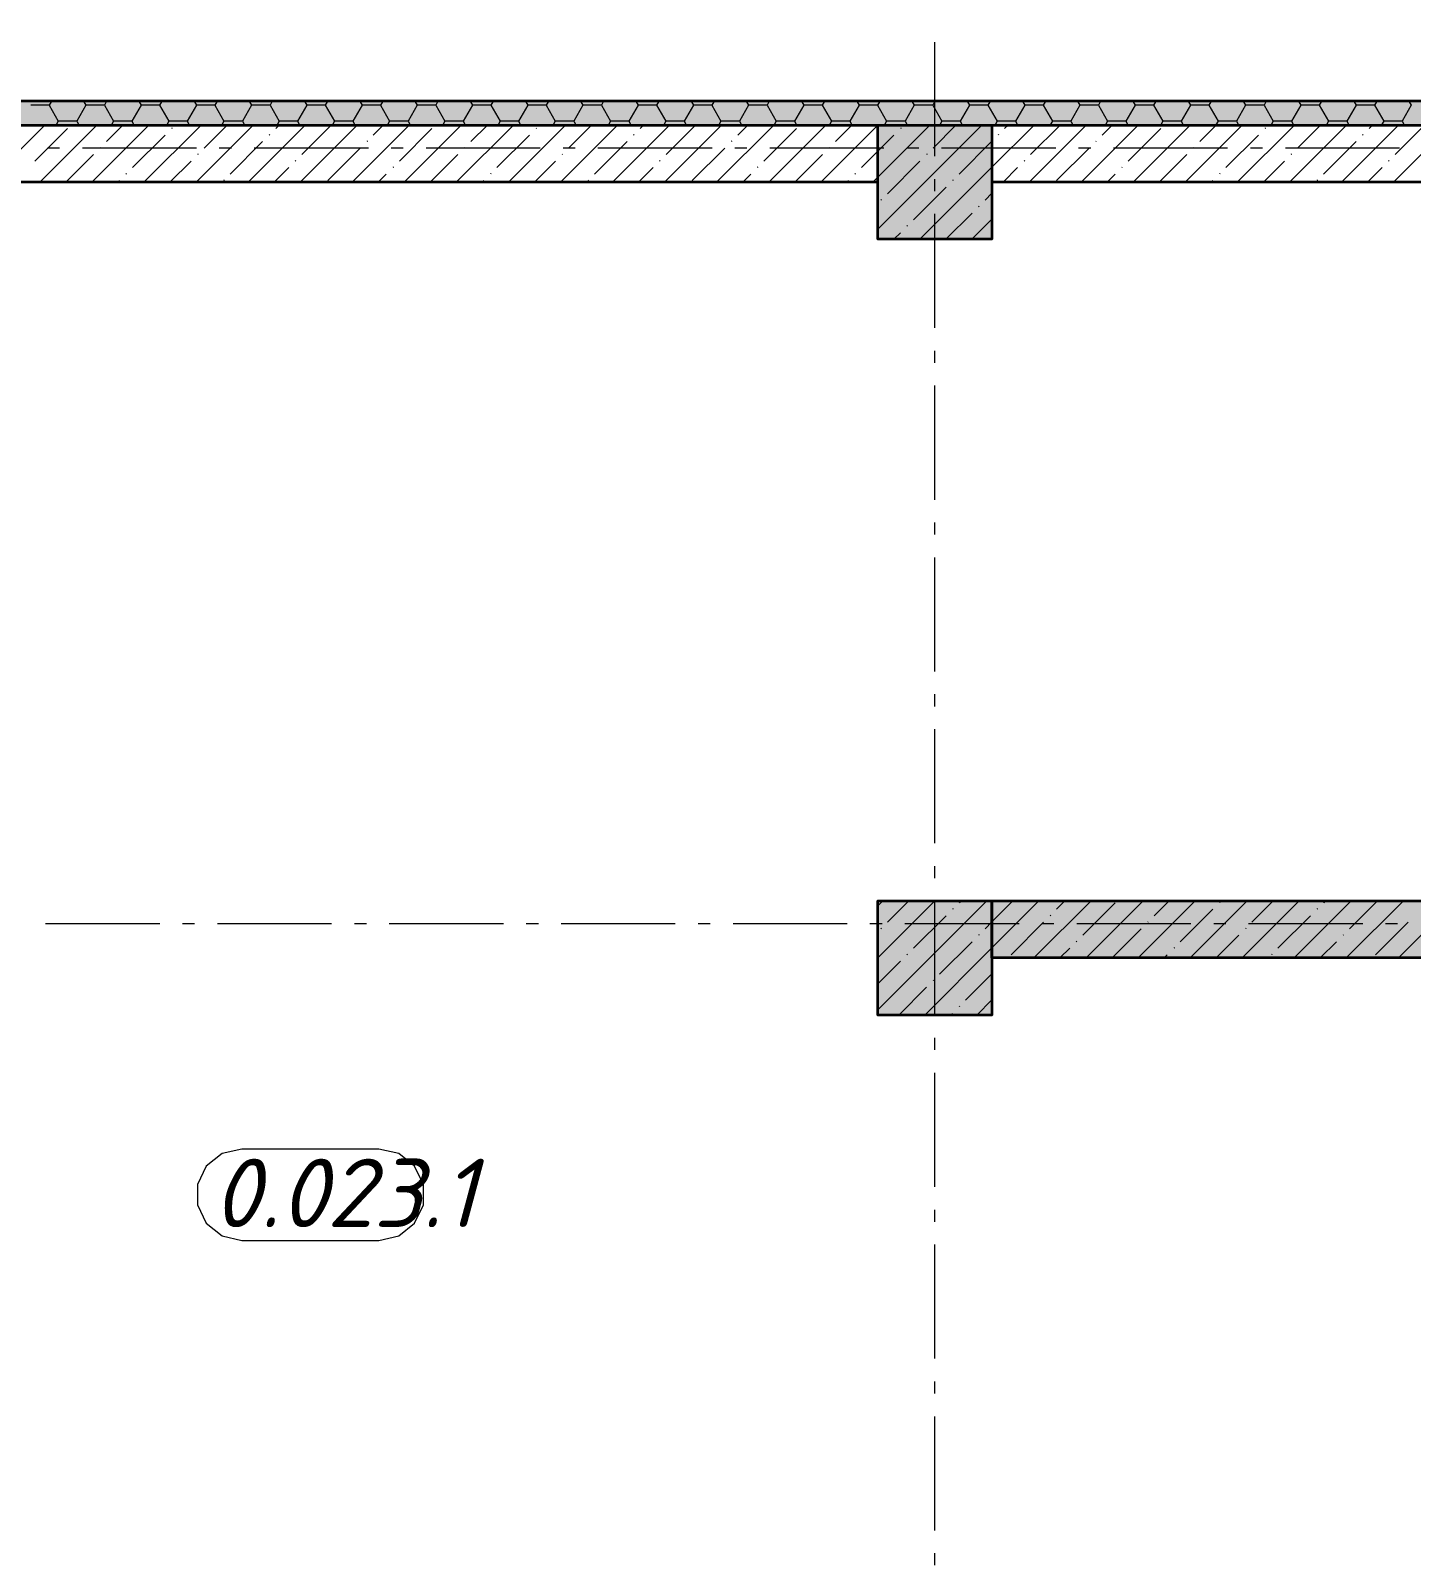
# Model space of a CAD drawing. Header units: millimetres. Extents: x -81576 to 1046824, y -248937 to 691537.
# Drawn here: x 130033 to 136082, y 540910 to 547636 of the extents above; entities that cross this region are included whole.
import ezdxf

# ---------------------------------------------------------------- set-up
doc = ezdxf.new("R2010")
doc.units = ezdxf.units.MM
doc.layers.add('PDF _Геометрия', color=7, linetype='Continuous', true_color=0x1d1d1d)
doc.layers.add('PDF _Сплошная заливка', color=7, linetype='Continuous', true_color=0xffffff)
doc.layers.add('PDF _Текст', color=7, linetype='Continuous')
doc.styles.add('PDF ISOCPEUR Italic', font='isocpeui.ttf')

msp = doc.modelspace()

# ---------------------------------------------------------------- hatches: boundary and pattern name
at = {"layer": 'PDF _Сплошная заливка', "true_color": 0x636466, "transparency": 33554559}
for points in [[(173342.5, 547223.5), (173342.5, 547323.5), (122496.5, 547323.5), (122496.5, 547223.5)], [(173334.5, 547323.5), (173334.5, 547331.5), (122596.5, 547331.5), (122596.5, 547323.5)], [(133744.5, 546721.5), (134244.5, 546721.5), (134244.5, 547221.5), (133744.5, 547221.5)], [(133744.5, 543321.5), (134244.5, 543321.5), (134244.5, 543821.5), (133744.5, 543821.5)], [(136744.5, 543571.5), (136744.5, 543821.5), (134244.5, 543821.5), (134244.5, 543571.5)]]:
    msp.add_hatch(color=251, dxfattribs=at).paths.add_polyline_path(points)

# ---------------------------------------------------------------- linework, layer by layer
at = {"layer": 'PDF _Геометрия', "color": 7, "lineweight": 9}
for points in [[(96492.5, 562848.6), (96492.5, 585473.6), (122496.5, 585473.6), (122496.5, 547331.5), (122496.5, 547221.5), (122494.5, 547221.5), (122494.5, 547223.5), (173334.5, 547223.5), (173444.5, 547223.5), (173444.5, 547221.5), (173442.5, 547221.5), (173442.5, 550136.5), (173442.5, 550246.5), (173444.5, 550246.5), (170404.5, 550246.5), (170396.5, 550246.5)], [(133994.5, 547085.8), (133994.5, 547585.8)], [(173342.5, 547223.5), (173342.5, 547221.5), (173334.5, 547221.5), (122494.5, 547221.5), (122494.5, 547323.5), (122496.5, 547323.5)], [(130159.4, 547121.5), (130106.5, 547121.5)], [(130759.4, 547121.5), (130259.4, 547121.5)], [(130912.4, 547121.5), (130859.4, 547121.5)], [(131512.4, 547121.5), (131012.4, 547121.5)], [(131665.3, 547121.5), (131612.4, 547121.5)], [(132265.3, 547121.5), (131765.3, 547121.5)], [(132418.2, 547121.5), (132365.3, 547121.5)], [(133018.2, 547121.5), (132518.2, 547121.5)], [(133171.1, 547121.5), (133118.2, 547121.5)], [(133771.1, 547121.5), (133271.1, 547121.5)], [(133924, 547121.5), (133871.1, 547121.5)], [(134524, 547121.5), (134024, 547121.5)], [(134676.9, 547121.5), (134624, 547121.5)], [(135276.9, 547121.5), (134776.9, 547121.5)], [(135429.9, 547121.5), (135377, 547121.5)], [(136029.9, 547121.5), (135529.9, 547121.5)], [(133994.5, 546932.9), (133994.5, 546985.8)], [(133994.5, 546332.9), (133994.5, 546832.9)], [(133994.5, 546180), (133994.5, 546232.9)], [(133994.5, 545580), (133994.5, 546080)], [(133994.5, 545427.1), (133994.5, 545480)], [(133994.5, 544827.1), (133994.5, 545327.1)], [(133994.5, 544674.2), (133994.5, 544727.1)], [(133994.5, 544074.2), (133994.5, 544574.2)], [(133994.5, 543921.3), (133994.5, 543974.2)], [(133994.5, 543321.3), (133994.5, 543821.3)], [(130598.3, 543721.5), (130098.3, 543721.5)], [(130751.2, 543721.5), (130698.3, 543721.5)], [(131351.2, 543721.5), (130851.2, 543721.5)], [(131504.2, 543721.5), (131451.2, 543721.5)], [(132104.2, 543721.5), (131604.2, 543721.5)], [(132257.1, 543721.5), (132204.2, 543721.5)], [(132857.1, 543721.5), (132357.1, 543721.5)], [(133010, 543721.5), (132957.1, 543721.5)], [(133610, 543721.5), (133110, 543721.5)], [(133762.9, 543721.5), (133710, 543721.5)], [(134362.9, 543721.5), (133862.9, 543721.5)], [(134515.8, 543721.5), (134462.9, 543721.5)], [(135115.8, 543721.5), (134615.8, 543721.5)], [(135268.7, 543721.5), (135215.8, 543721.5)], [(135868.7, 543721.5), (135368.7, 543721.5)], [(136021.7, 543721.5), (135968.7, 543721.5)], [(133994.5, 543168.3), (133994.5, 543221.3)], [(133994.5, 542568.3), (133994.5, 543068.3)], [(133994.5, 542415.4), (133994.5, 542468.3)], [(133994.5, 541815.4), (133994.5, 542315.4)], [(133994.5, 541662.5), (133994.5, 541715.4)], [(133994.5, 541062.5), (133994.5, 541562.5)], [(133994.5, 540909.6), (133994.5, 540962.5)]]:
    msp.add_lwpolyline(points, dxfattribs=at)
at = {"layer": 'PDF _Геометрия', "color": 7, "lineweight": 35}
for points in [[(124744.5, 546971.5), (124744.5, 547221.5), (119099.5, 547221.5), (108544.5, 547221.5), (104419.5, 547221.5), (103764.5, 547221.5), (103764.5, 546971.5), (104419.5, 546971.5), (108544.5, 546971.5), (119099.5, 546971.5), (124744.5, 546971.5), (122554.5, 546971.5), (122554.5, 547221.5), (173444.5, 547221.5), (173444.5, 550246.5), (170319.5, 550246.5), (170319.5, 550496.5), (173444.5, 550496.5), (173444.5, 556296.6), (170294.5, 556296.6)], [(133744.5, 546971.5), (128244.5, 546971.5)], [(140294.5, 546971.5), (134244.5, 546971.5)]]:
    msp.add_lwpolyline(points, dxfattribs=at)
at = {"layer": 'PDF _Геометрия', "color": 7, "lineweight": 13}
for points in [[(173334.5, 547323.5), (122596.5, 547323.5)], [(122604.5, 547331.5), (173334.5, 547331.5)]]:
    msp.add_lwpolyline(points, dxfattribs=at)
at = {"layer": 'PDF _Геометрия', "lineweight": 9}
for points in [[(130122.4, 547323.5), (130113.8, 547308.7)], [(130266.5, 547323.5), (130275.1, 547308.7)], [(130364.3, 547323.5), (130355.7, 547308.7)], [(130508.4, 547323.5), (130517, 547308.7)], [(130606.2, 547323.5), (130597.6, 547308.7)], [(130750.3, 547323.5), (130758.9, 547308.7)], [(130848.2, 547323.5), (130839.6, 547308.7)], [(130992.3, 547323.5), (131000.9, 547308.7)], [(131090.1, 547323.5), (131081.5, 547308.7)], [(131234.2, 547323.5), (131242.8, 547308.7)], [(131332, 547323.5), (131323.4, 547308.7)], [(131476.1, 547323.5), (131484.7, 547308.7)], [(131574, 547323.5), (131565.4, 547308.7)], [(131718.1, 547323.5), (131726.7, 547308.7)], [(131815.9, 547323.5), (131807.3, 547308.7)], [(131960, 547323.5), (131968.6, 547308.7)], [(132057.8, 547323.5), (132049.2, 547308.7)], [(132201.9, 547323.5), (132210.5, 547308.7)], [(132299.8, 547323.5), (132291.2, 547308.7)], [(132443.9, 547323.5), (132452.5, 547308.7)], [(132541.7, 547323.5), (132533.1, 547308.7)], [(132685.8, 547323.5), (132694.4, 547308.7)], [(132783.6, 547323.5), (132775.1, 547308.7)], [(132927.8, 547323.5), (132936.3, 547308.7)], [(133025.6, 547323.5), (133017, 547308.7)], [(133169.7, 547323.5), (133178.3, 547308.7)], [(133267.5, 547323.5), (133258.9, 547308.7)], [(133411.6, 547323.5), (133420.2, 547308.7)], [(133509.4, 547323.5), (133500.9, 547308.7)], [(133653.6, 547323.5), (133662.1, 547308.7)], [(133751.4, 547323.5), (133742.8, 547308.7)], [(133895.5, 547323.5), (133904.1, 547308.7)], [(133993.3, 547323.5), (133984.7, 547308.7)], [(134137.4, 547323.5), (134146, 547308.7)], [(134235.3, 547323.5), (134226.7, 547308.7)], [(134379.4, 547323.5), (134388, 547308.7)], [(134477.2, 547323.5), (134468.6, 547308.7)], [(134621.3, 547323.5), (134629.9, 547308.7)], [(134719.1, 547323.5), (134710.5, 547308.7)], [(134863.2, 547323.5), (134871.8, 547308.7)], [(134961.1, 547323.5), (134952.5, 547308.7)], [(135105.2, 547323.5), (135113.8, 547308.7)], [(135203, 547323.5), (135194.4, 547308.7)], [(135347.1, 547323.5), (135355.7, 547308.7)], [(135444.9, 547323.5), (135436.3, 547308.7)], [(135589, 547323.5), (135597.6, 547308.7)], [(135686.9, 547323.5), (135678.3, 547308.7)], [(135831, 547323.5), (135839.6, 547308.7)], [(135928.8, 547323.5), (135920.2, 547308.7)], [(136072.9, 547323.5), (136081.5, 547308.7)], [(130113.8, 547308.7), (130033.1, 547308.7)], [(130113.8, 547308.7), (130154.1, 547238.8)], [(130275.1, 547308.7), (130234.7, 547238.8)], [(130355.7, 547308.7), (130275.1, 547308.7)], [(130355.7, 547308.7), (130396, 547238.8)], [(130517, 547308.7), (130476.7, 547238.8)], [(130597.6, 547308.7), (130517, 547308.7)], [(130597.6, 547308.7), (130638, 547238.8)], [(130758.9, 547308.7), (130718.6, 547238.8)], [(130839.6, 547308.7), (130758.9, 547308.7)], [(130839.6, 547308.7), (130879.9, 547238.8)], [(131000.9, 547308.7), (130960.5, 547238.8)], [(131081.5, 547308.7), (131000.9, 547308.7)], [(131081.5, 547308.7), (131121.8, 547238.8)], [(131242.8, 547308.7), (131202.5, 547238.8)], [(131323.4, 547308.7), (131242.8, 547308.7)], [(131323.4, 547308.7), (131363.8, 547238.8)], [(131484.7, 547308.7), (131444.4, 547238.8)], [(131565.4, 547308.7), (131484.7, 547308.7)], [(131565.4, 547308.7), (131605.7, 547238.8)], [(131726.7, 547308.7), (131686.3, 547238.8)], [(131807.3, 547308.7), (131726.7, 547308.7)], [(131807.3, 547308.7), (131847.6, 547238.8)], [(131968.6, 547308.7), (131928.3, 547238.8)], [(132049.3, 547308.7), (131968.6, 547308.7)], [(132049.2, 547308.7), (132089.6, 547238.8)], [(132210.5, 547308.7), (132170.2, 547238.8)], [(132291.2, 547308.7), (132210.5, 547308.7)], [(132291.2, 547308.7), (132331.5, 547238.8)], [(132452.5, 547308.7), (132412.2, 547238.8)], [(132533.1, 547308.7), (132452.5, 547308.7)], [(132533.1, 547308.7), (132573.4, 547238.8)], [(132694.4, 547308.7), (132654.1, 547238.8)], [(132775.1, 547308.7), (132694.4, 547308.7)], [(132775.1, 547308.7), (132815.4, 547238.8)], [(132936.3, 547308.7), (132896, 547238.8)], [(133017, 547308.7), (132936.3, 547308.7)], [(133017, 547308.7), (133057.3, 547238.8)], [(133178.3, 547308.7), (133138, 547238.8)], [(133258.9, 547308.7), (133178.3, 547308.7)], [(133258.9, 547308.7), (133299.2, 547238.8)], [(133420.2, 547308.7), (133379.9, 547238.8)], [(133500.9, 547308.7), (133420.2, 547308.7)], [(133500.9, 547308.7), (133541.2, 547238.8)], [(133662.1, 547308.7), (133621.8, 547238.8)], [(133742.8, 547308.7), (133662.2, 547308.7)], [(133742.8, 547308.7), (133783.1, 547238.8)], [(133904.1, 547308.7), (133863.8, 547238.8)], [(133984.7, 547308.7), (133904.1, 547308.7)], [(133984.7, 547308.7), (134025.1, 547238.8)], [(134146, 547308.7), (134105.7, 547238.8)], [(134226.7, 547308.7), (134146, 547308.7)], [(134226.7, 547308.7), (134267, 547238.8)], [(134388, 547308.7), (134347.6, 547238.8)], [(134468.6, 547308.7), (134388, 547308.7)], [(134468.6, 547308.7), (134508.9, 547238.8)], [(134629.9, 547308.7), (134589.6, 547238.8)], [(134710.5, 547308.7), (134629.9, 547308.7)], [(134710.5, 547308.7), (134750.9, 547238.8)], [(134871.8, 547308.7), (134831.5, 547238.8)], [(134952.5, 547308.7), (134871.8, 547308.7)], [(134952.5, 547308.7), (134992.8, 547238.8)], [(135113.8, 547308.7), (135073.4, 547238.8)], [(135194.4, 547308.7), (135113.8, 547308.7)], [(135194.4, 547308.7), (135234.7, 547238.8)], [(135355.7, 547308.7), (135315.4, 547238.8)], [(135436.3, 547308.7), (135355.7, 547308.7)], [(135436.3, 547308.7), (135476.7, 547238.8)], [(135597.6, 547308.7), (135557.3, 547238.8)], [(135678.3, 547308.7), (135597.6, 547308.7)], [(135678.3, 547308.7), (135718.6, 547238.8)], [(135839.6, 547308.7), (135799.2, 547238.8)], [(135920.2, 547308.7), (135839.6, 547308.7)], [(135920.2, 547308.7), (135960.5, 547238.8)], [(136081.5, 547308.7), (136041.2, 547238.8)], [(130094.9, 547221.5), (129844.9, 546971.5)], [(130194, 547206.6), (130051.4, 547064)], [(130323, 547221.5), (130073, 546971.5)], [(130154.1, 547238.8), (130145.3, 547223.5)], [(130234.7, 547238.8), (130154.1, 547238.8)], [(130234.7, 547238.8), (130243.6, 547223.5)], [(130551.1, 547221.5), (130301.1, 546971.5)], [(130437, 547221.5), (130365, 547149.6)], [(130396, 547238.8), (130387.2, 547223.5)], [(130476.7, 547238.8), (130396, 547238.8)], [(130476.7, 547238.8), (130485.5, 547223.5)], [(130779.2, 547221.5), (130529.2, 546971.5)], [(130638, 547238.8), (130629.1, 547223.5)], [(130718.6, 547238.8), (130638, 547238.8)], [(130652.5, 547209), (130650.2, 547206.6)], [(130718.6, 547238.8), (130727.4, 547223.5)], [(131007.3, 547221.5), (130757.3, 546971.5)], [(130893.2, 547221.5), (130792.7, 547121.1)], [(130879.9, 547238.8), (130871.1, 547223.5)], [(130960.5, 547238.8), (130879.9, 547238.8)], [(130960.5, 547238.8), (130969.4, 547223.5)], [(131235.4, 547221.5), (130985.4, 546971.5)], [(131121.3, 547221.5), (131106.4, 547206.6)], [(131121.8, 547238.8), (131113, 547223.5)], [(131202.5, 547238.8), (131121.8, 547238.8)], [(131202.5, 547238.8), (131211.3, 547223.5)], [(131463.5, 547221.5), (131213.5, 546971.5)], [(131349.4, 547221.5), (131220.4, 547092.5)], [(131363.8, 547238.8), (131354.9, 547223.5)], [(131444.4, 547238.8), (131363.8, 547238.8)], [(131691.6, 547221.5), (131441.6, 546971.5)], [(131444.4, 547238.8), (131453.2, 547223.5)], [(131577.5, 547221.5), (131534.1, 547178.1)], [(131605.7, 547238.8), (131596.9, 547223.5)], [(131686.4, 547238.8), (131605.7, 547238.8)], [(131790.7, 547206.6), (131648.1, 547064)], [(131919.7, 547221.5), (131669.7, 546971.5)], [(131686.3, 547238.8), (131695.2, 547223.5)], [(131847.6, 547238.8), (131838.8, 547223.5)], [(131928.3, 547238.8), (131847.6, 547238.8)], [(132147.8, 547221.5), (131897.8, 546971.5)], [(131928.3, 547238.8), (131937.1, 547223.5)], [(132033.7, 547221.5), (131961.7, 547149.6)], [(132089.6, 547238.8), (132080.7, 547223.5)], [(132170.2, 547238.8), (132089.6, 547238.8)], [(132375.9, 547221.5), (132125.9, 546971.5)], [(132170.2, 547238.8), (132179, 547223.5)], [(132249.2, 547209), (132246.9, 547206.6)], [(132331.5, 547238.8), (132322.7, 547223.5)], [(132412.2, 547238.8), (132331.5, 547238.8)], [(132604, 547221.5), (132354, 546971.5)], [(132489.9, 547221.5), (132389.4, 547121.1)], [(132412.1, 547238.8), (132421, 547223.5)], [(132573.4, 547238.8), (132564.6, 547223.5)], [(132654.1, 547238.8), (132573.4, 547238.8)], [(132832.1, 547221.5), (132582.1, 546971.5)], [(132654.1, 547238.8), (132662.9, 547223.5)], [(132718, 547221.5), (132703.1, 547206.6)], [(132815.4, 547238.8), (132806.6, 547223.5)], [(133060.2, 547221.5), (132810.2, 546971.5)], [(132896, 547238.8), (132815.4, 547238.8)], [(132946.1, 547221.5), (132817.1, 547092.5)], [(132896, 547238.8), (132904.8, 547223.5)], [(133288.3, 547221.5), (133038.3, 546971.5)], [(133057.3, 547238.8), (133048.5, 547223.5)], [(133138, 547238.8), (133057.3, 547238.8)], [(133174.2, 547221.5), (133130.7, 547178.1)], [(133138, 547238.8), (133146.8, 547223.5)], [(133387.4, 547206.6), (133244.8, 547064)], [(133516.4, 547221.5), (133266.4, 546971.5)], [(133299.2, 547238.8), (133290.4, 547223.5)], [(133379.9, 547238.8), (133299.3, 547238.8)], [(133379.9, 547238.8), (133388.7, 547223.5)], [(133744.5, 547221.5), (133494.5, 546971.5)], [(133541.2, 547238.8), (133532.4, 547223.5)], [(133621.8, 547238.8), (133541.2, 547238.8)], [(133630.4, 547221.5), (133558.4, 547149.6)], [(133621.8, 547238.8), (133630.6, 547223.5)], [(133972.6, 547221.5), (133744.5, 546993.5), (133722.6, 546971.5)], [(134200.7, 547221.5), (133744.5, 546765.4)], [(133783.1, 547238.8), (133774.3, 547223.5)], [(133863.8, 547238.8), (133783.1, 547238.8)], [(133845.9, 547209), (133843.6, 547206.6)], [(133863.8, 547238.8), (133872.6, 547223.5)], [(134428.8, 547221.5), (134244.5, 547037.3), (133928.8, 546721.5)], [(134086.6, 547221.5), (133986.1, 547121.1)], [(134025.1, 547238.8), (134016.2, 547223.5)], [(134105.7, 547238.8), (134025.1, 547238.8)], [(134105.7, 547238.8), (134114.5, 547223.5)], [(134267, 547238.8), (134258.2, 547223.5)], [(134347.6, 547238.8), (134267, 547238.8)], [(134314.7, 547221.5), (134299.8, 547206.6)], [(134347.6, 547238.8), (134356.5, 547223.5)], [(134656.9, 547221.5), (134406.9, 546971.5)], [(134542.8, 547221.5), (134413.8, 547092.5)], [(134508.9, 547238.8), (134500.1, 547223.5)], [(134589.6, 547238.8), (134508.9, 547238.8)], [(134589.6, 547238.8), (134598.4, 547223.5)], [(134885, 547221.5), (134635, 546971.5)], [(134770.9, 547221.5), (134727.4, 547178.1)], [(134750.9, 547238.8), (134742, 547223.5)], [(134831.5, 547238.8), (134750.9, 547238.8)], [(134831.5, 547238.8), (134840.3, 547223.5)], [(134984, 547206.6), (134841.5, 547064)], [(135113.1, 547221.5), (134863, 546971.5)], [(134992.8, 547238.8), (134984, 547223.5)], [(135073.4, 547238.8), (134992.8, 547238.8)], [(135073.4, 547238.8), (135082.3, 547223.5)], [(135341.1, 547221.5), (135091.1, 546971.5)], [(135227.1, 547221.5), (135155.1, 547149.6)], [(135234.7, 547238.8), (135225.9, 547223.5)], [(135315.4, 547238.8), (135234.7, 547238.8)], [(135315.4, 547238.8), (135324.2, 547223.5)], [(135569.2, 547221.5), (135319.2, 546971.5)], [(135442.6, 547209), (135440.2, 547206.6)], [(135476.7, 547238.8), (135467.8, 547223.5)], [(135557.3, 547238.8), (135476.7, 547238.8)], [(135797.3, 547221.5), (135547.3, 546971.5)], [(135557.3, 547238.8), (135566.1, 547223.5)], [(135683.3, 547221.5), (135582.8, 547121.1)], [(135718.6, 547238.8), (135709.8, 547223.5)], [(135799.2, 547238.8), (135718.6, 547238.8)], [(136025.4, 547221.5), (135775.4, 546971.5)], [(135799.2, 547238.8), (135808.1, 547223.5)], [(135911.4, 547221.5), (135896.4, 547206.6)], [(135960.5, 547238.8), (135951.7, 547223.5)], [(136041.2, 547238.8), (135960.5, 547238.8)], [(136253.5, 547221.5), (136003.5, 546971.5)], [(136139.5, 547221.5), (136010.5, 547092.5)], [(136041.2, 547238.8), (136050, 547223.5)], [(130338.9, 547123.4), (130336.5, 547121.1)], [(130621.7, 547178.1), (130479.1, 547035.5)], [(131049.3, 547149.6), (130906.8, 547007)], [(131080.2, 547180.5), (131077.9, 547178.1)], [(131477, 547121.1), (131334.5, 546978.5)], [(131507.9, 547151.9), (131505.5, 547149.6)], [(131935.6, 547123.4), (131933.2, 547121.1)], [(132218.4, 547178.1), (132075.8, 547035.5)], [(132646, 547149.6), (132503.5, 547007)], [(132676.9, 547180.5), (132674.5, 547178.1)], [(133073.7, 547121.1), (132931.2, 546978.5)], [(133104.6, 547151.9), (133102.2, 547149.6)], [(133532.3, 547123.4), (133529.9, 547121.1)], [(133815, 547178.1), (133744.5, 547107.5), (133672.5, 547035.5)], [(134242.7, 547149.6), (134100.2, 547007)], [(134273.6, 547180.5), (134271.2, 547178.1)], [(134670.4, 547121.1), (134527.8, 546978.5)], [(134701.3, 547151.9), (134698.9, 547149.6)], [(135129, 547123.4), (135126.6, 547121.1)], [(135411.7, 547178.1), (135269.2, 547035.5)], [(135839.4, 547149.6), (135696.9, 547007)], [(135870.3, 547180.5), (135867.9, 547178.1)], [(130308, 547092.5), (130187, 546971.5)], [(130735.7, 547064), (130643.2, 546971.5)], [(130766.6, 547094.9), (130764.2, 547092.5)], [(131194.3, 547066.4), (131191.9, 547064)], [(131904.7, 547092.5), (131783.7, 546971.5)], [(132332.4, 547064), (132239.9, 546971.5)], [(132363.3, 547094.9), (132360.9, 547092.5)], [(132791, 547066.4), (132788.6, 547064)], [(133501.4, 547092.5), (133380.4, 546971.5)], [(133929.1, 547064), (133786.5, 546921.5)], [(133960, 547094.9), (133957.6, 547092.5)], [(134387.7, 547066.4), (134385.3, 547064)], [(135098.1, 547092.5), (134977.1, 546971.5)], [(135525.8, 547064), (135433.3, 546971.5)], [(135556.7, 547094.9), (135554.3, 547092.5)], [(135984.3, 547066.4), (135982, 547064)], [(130453, 547009.4), (130450.6, 547007)], [(130880.6, 546980.9), (130878.3, 546978.5)], [(131163.4, 547035.5), (131099.4, 546971.5)], [(131591.1, 547007), (131555.6, 546971.5)], [(131622, 547037.9), (131619.6, 547035.5)], [(132049.6, 547009.4), (132047.3, 547007)], [(132477.3, 546980.9), (132475, 546978.5)], [(132760.1, 547035.5), (132696.1, 546971.5)], [(133187.8, 547007), (133152.3, 546971.5)], [(133218.7, 547037.9), (133216.3, 547035.5)], [(133646.3, 547009.4), (133644, 547007)], [(134074, 546980.9), (134071.7, 546978.5)], [(134356.8, 547035.5), (134292.8, 546971.5)], [(134784.5, 547007), (134749, 546971.5)], [(134815.3, 547037.9), (134813, 547035.5)], [(135243, 547009.4), (135240.7, 547007)], [(135670.7, 546980.9), (135668.3, 546978.5)], [(135953.5, 547035.5), (135889.5, 546971.5)], [(130422.1, 546978.5), (130415.1, 546971.5)], [(132018.8, 546978.5), (132011.8, 546971.5)], [(133615.5, 546978.5), (133608.5, 546971.5)], [(134043.1, 546950), (133900.6, 546807.4)], [(134244.5, 546923.2), (134214.2, 546893)], [(135212.1, 546978.5), (135205.2, 546971.5)], [(133760.4, 546895.3), (133758, 546893)], [(134188.1, 546866.8), (134185.7, 546864.4)], [(133874.4, 546781.3), (133872.1, 546778.9)], [(134157.2, 546835.9), (134042.8, 546721.5)], [(134244.5, 546809.2), (134156.9, 546721.5)], [(133843.6, 546750.4), (133814.7, 546721.5)], [(133765.9, 543821.5), (133744.5, 543800.1)], [(133994, 543821.5), (133744.5, 543572)], [(134222.1, 543821.5), (133744.5, 543343.9)], [(133880, 543821.5), (133786.5, 543728.1)], [(134450.2, 543821.5), (134244.5, 543615.8), (133950.2, 543321.5)], [(134108.1, 543821.5), (134100.2, 543813.6)], [(134336.2, 543821.5), (134244.5, 543729.8), (134214.2, 543699.6)], [(134678.3, 543821.5), (134428.3, 543571.5)], [(134564.3, 543821.5), (134527.8, 543785.1)], [(134906.4, 543821.5), (134656.4, 543571.5)], [(135134.5, 543821.5), (134884.5, 543571.5)], [(135020.5, 543821.5), (134955.5, 543756.6)], [(135362.6, 543821.5), (135112.6, 543571.5)], [(135590.7, 543821.5), (135340.7, 543571.5)], [(135476.7, 543821.5), (135383.2, 543728.1)], [(135818.8, 543821.5), (135568.8, 543571.5)], [(135704.8, 543821.5), (135696.9, 543813.6)], [(136046.9, 543821.5), (135796.9, 543571.5)], [(135932.9, 543821.5), (135810.9, 543699.6)], [(136275, 543821.5), (136025, 543571.5)], [(134043.1, 543756.6), (133900.6, 543614)], [(134074, 543787.5), (134071.7, 543785.1)], [(134501.7, 543759), (134499.3, 543756.6)], [(134784.5, 543813.6), (134641.9, 543671.1)], [(135212.1, 543785.1), (135069.6, 543642.6)], [(135243, 543816), (135240.7, 543813.6)], [(135639.8, 543756.6), (135497.3, 543614)], [(135670.7, 543787.5), (135668.3, 543785.1)], [(133760.4, 543701.9), (133758, 543699.6)], [(134470.8, 543728.1), (134328.3, 543585.5)], [(134898.5, 543699.6), (134770.5, 543571.5)], [(134929.4, 543730.5), (134927, 543728.1)], [(135357.1, 543701.9), (135354.7, 543699.6)], [(136067.5, 543728.1), (135925, 543585.5)], [(134157.2, 543642.6), (134014.6, 543500)], [(134188.1, 543673.4), (134185.7, 543671.1)], [(134615.8, 543644.9), (134613.4, 543642.6)], [(135043.4, 543616.4), (135041.1, 543614)], [(135326.2, 543671.1), (135226.7, 543571.5)], [(135753.9, 543642.6), (135682.9, 543571.5)], [(135784.8, 543673.4), (135782.4, 543671.1)], [(133843.6, 543557), (133744.5, 543457.9)], [(133874.4, 543587.9), (133872.1, 543585.5)], [(134584.9, 543614), (134542.4, 543571.5)], [(135012.6, 543585.5), (134998.6, 543571.5)], [(135471.1, 543587.9), (135468.8, 543585.5)], [(134244.5, 543501.7), (134128.7, 543385.9)], [(133957.6, 543443), (133836.2, 543321.5)], [(133988.5, 543473.8), (133986.1, 543471.5)], [(134102.5, 543359.8), (134100.2, 543357.4)], [(134244.5, 543387.7), (134178.3, 543321.5)], [(134071.7, 543328.9), (134064.3, 543321.5)]]:
    msp.add_lwpolyline(points, dxfattribs=at)
at = {"layer": 'PDF _Геометрия', "color": 7, "lineweight": 35}
for points in [[(134244.5, 547221.5), (134244.5, 546721.5), (133744.5, 546721.5), (133744.5, 547221.5)], [(134244.5, 543821.5), (134244.5, 543321.5), (133744.5, 543321.5), (133744.5, 543821.5)], [(134244.5, 543571.5), (134244.5, 543821.5), (136744.5, 543821.5), (136744.5, 543571.5)]]:
    msp.add_lwpolyline(points, close=True, dxfattribs=at)
at = {"layer": 'PDF _Геометрия', "color": 7, "lineweight": 9}
msp.add_lwpolyline([(131558.8, 542733.9), (130958.8, 542733.9), (130872, 542714.1), (130802.4, 542658.6), (130763.8, 542578.4), (130763.8, 542489.4), (130802.4, 542409.2), (130872, 542353.7), (130958.8, 542333.9), (131558.8, 542333.9), (131645.5, 542353.7), (131715.1, 542409.2), (131753.7, 542489.4), (131753.7, 542578.4), (131715.1, 542658.6), (131645.5, 542714.1)], close=True, dxfattribs=at)

# ---------------------------------------------------------------- texts
at = {"layer": 'PDF _Текст', "insert": (130829.6, 542541.8), "char_height": 300, "attachment_point": 4, "style": 'PDF ISOCPEUR Italic'}
msp.add_mtext('0.023.1', dxfattribs=at)

doc.saveas('drawing.dxf')
